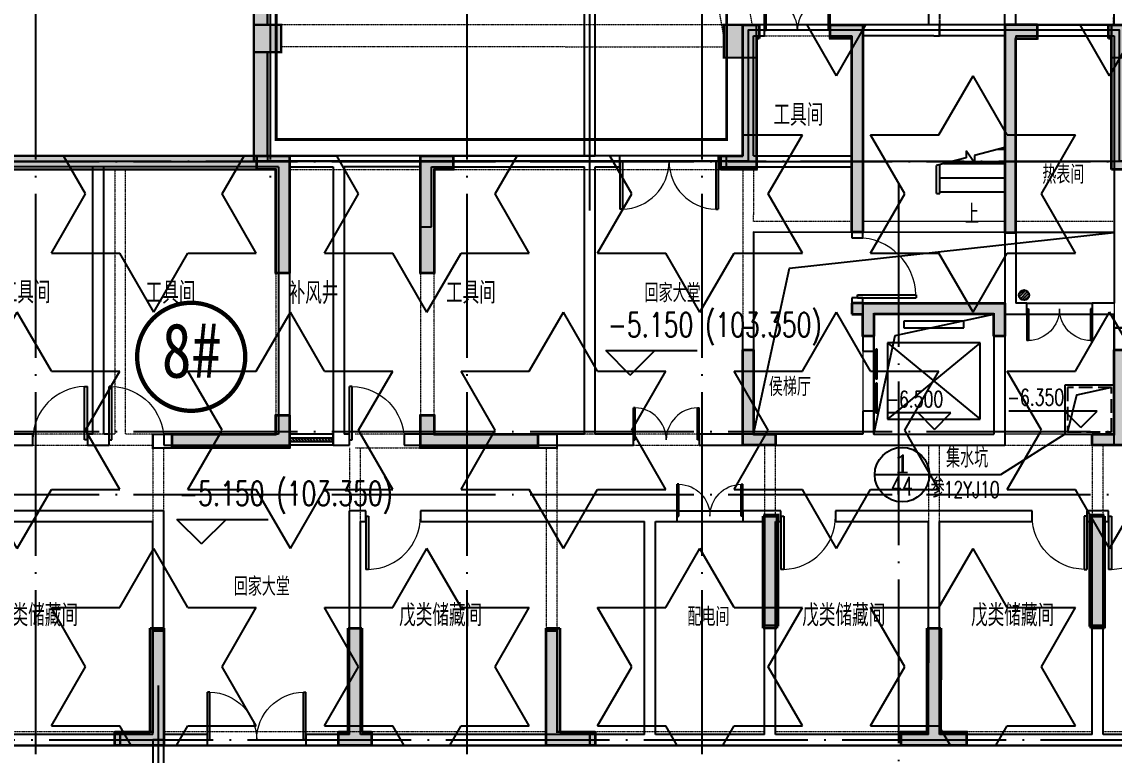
# Model space of a CAD drawing. Extents: x 290727 to 13733020, y 1731457 to 3643100.
# Drawn here: x 514962 to 534963, y 2196202 to 2209635 of the extents above; entities that cross this region are included whole.
import ezdxf
from ezdxf.enums import TextEntityAlignment as Align

# ---------------------------------------------------------------- set-up
doc = ezdxf.new("R2010")
doc.units = 0
doc.header["$LTSCALE"] = 10
for name, pattern in [('DASH', [0.35, 0.25, -0.1]), ('DASHED', [0.75, 0.5, -0.25]), ('DOTE', [2.42, 2, -0.2, 0.02, -0.2])]:
    doc.linetypes.add(name, pattern=pattern)
doc.layers.get('0').update_dxf_attribs({"linetype": 'CONTINUOUS'})
for name, color, linetype in [('BEAM_CONT', 4, 'CONTINUOUS'), ('BEAM_DASH', 144, 'DASHED'), ('COLU', 2, 'CONTINUOUS'), ('COLUMN', 9, 'CONTINUOUS'), ('DIM_ELEV', 3, 'CONTINUOUS'), ('DIM_IDEN', 3, 'CONTINUOUS'), ('DIM_SYMB', 3, 'CONTINUOUS'), ('DOTE', 8, 'DOTE'), ('EQUIP_地漏', 7, 'CONTINUOUS'), ('EVTR', 2, 'CONTINUOUS'), ('PUB_HATCH', 8, 'CONTINUOUS'), ('PUB_TEXT', 7, 'CONTINUOUS'), ('STAIR', 2, 'CONTINUOUS'), ('WALL', 255, 'CONTINUOUS'), ('WINDOW', 4, 'CONTINUOUS'), ('主楼楼号', 6, 'CONTINUOUS'), ('作业图', 4, 'CONTINUOUS'), ('回家路线', 4, 'CONTINUOUS'), ('文字', 4, 'CONTINUOUS'), ('洞口边线', 7, 'CONTINUOUS'), ('防火分区示意线', 4, 'CONTINUOUS'), ('防火分区线', 7, 'CONTINUOUS')]:
    doc.layers.add(name, color=color, linetype=linetype)
doc.layers.add('DIM_MODI', color=6, linetype='CONTINUOUS', plot=False)
doc.layers.add('S_ConcWall', color=8, linetype='CONTINUOUS', lineweight=35)
doc.layers.get('0').off()
doc.styles.add('_TCH_DIM', font='SIMPLEX', dxfattribs={"bigfont": 'GBCBIG'})
doc.styles.add('_TCH_LABEL', font='COMPLEX', dxfattribs={"bigfont": 'GBCBIG'})
doc.styles.add('HNSJY', font='HNSJY-07', dxfattribs={"width": 0.8, "bigfont": 'HNSJY-HZ'})
doc.styles.add('黑体', font='simhei.ttf', dxfattribs={"width": 0.7})

# ---------------------------------------------------------------- blocks, each defined once
blk = doc.blocks.new('A$C55C93FC2')
at = {"layer": 'DOTE', "linetype": 'DOTE', "ltscale": 150}
for p, q in [((30284.1, 127235.5), (30284.1, 12200)), ((34584.1, 127235.5), (34584.1, 80242.4)), ((38184.1, 127235.5), (38184.1, 12200)), ((42484.1, 127235.5), (42484.1, 12200)), ((10299.5, 80642.4), (107484.1, 80642.4)), ((46084.1, 80242.4), (46084.1, 12200)), ((10299.5, 75692.4), (170248.6, 75692.4)), ((10299.5, 74542.4), (107484.1, 74542.4))]:
    blk.add_line(p, q, dxfattribs=at)
blk = doc.blocks.new('A$C682E2834')
h = blk.add_hatch(color=0)
h.dxf.hatch_style = 1
h.paths.add_polyline_path([(30400, 7900), (30600, 7900), (30600, 7500), (30800, 7500), (30800, 7900), (33000, 7899), (33000, 7500), (33200, 7500), (33200, 7900), (33200, 7900), (33200, 8099), (30600, 8100), (30400, 8100)])
edge = h.paths.add_edge_path(flags=16)
edge.add_line((11800, 7900), (11800, 7500))
h.paths.add_polyline_path([(9600, 7900), (11800, 7900)], flags=17)
h.paths.add_polyline_path([(21425, 250), (21600, 250), (21600, 0), (21175, 0), (21000, 0), (21000, 250), (21175, 250), (21175, 2150), (21425, 2150)])
h.paths.add_polyline_path([(42350, 2149), (42600, 2149), (42600, 0), (42200, 0), (42200, 250), (42350, 250)])
h.paths.add_polyline_path([(42600, 3549), (42350, 3549), (42350, 5450), (42200, 5450), (42200, 5700), (42600, 5700)])
h.paths.add_polyline_path([(40700, 10549), (40700, 10799), (41300, 10799), (41300, 8649), (41050, 8649), (41050, 10549)])
h.paths.add_polyline_path([(39150, 5450), (39150, 5700), (41050, 5700), (41050, 6099), (41300, 6099), (41300, 5450)])
h.paths.add_polyline_path([(35100, 12949), (35100, 13199), (35400, 13199), (35400, 10799), (35800, 10799), (35800, 10549), (35150, 10549), (35150, 12949)])
h.paths.add_polyline_path([(28700, 13200), (28700, 12950), (28650, 12950), (28650, 10550), (28000, 10550), (28000, 10800), (28400, 10800), (28400, 13200)])
h.paths.add_polyline_path([(22750, 8650), (22500, 8650), (22500, 10800), (23100, 10800), (23100, 10550), (22750, 10550)])
h.paths.add_polyline_path([(24650, 5700), (24650, 5450), (22500, 5450), (22500, 6050), (22750, 6050), (22750, 5700)])
h.paths.add_polyline_path([(25700, 250), (25700, 0), (24800, 0), (24800, 2150), (25050, 2150), (25050, 250)])
h.paths.add_polyline_path([(32024, 0), (31300, 0), (31300, 250), (31774, 250), (31775, 2150), (32025, 2150), (32024, 250), (32500, 250), (32500, 0)])
h.paths.add_polyline_path([(29000, 5700), (29000, 5500), (28400, 5500), (28400, 7250), (28600, 7250), (28600, 5700)])
h.paths.add_polyline_path([(34800, 5500), (34800, 5700), (35200, 5700), (35200, 7249), (35400, 7249), (35400, 5500)])
h.paths.add_polyline_path([(30000, 12950), (30000, 13200), (30600, 13200), (30600, 9400), (30400, 9400), (30400, 12950)])
h.paths.add_polyline_path([(33200, 9399), (33400, 9399), (33400, 12949), (33800, 12949), (33800, 13199), (33200, 13199)])
h.paths.add_polyline_path([(38100, 0), (38100, 250), (38750, 250), (38750, 2149), (39000, 2149), (39000, 0)])
h.paths.add_polyline_path([(35025, 2149), (34775, 2149), (34775, 4199), (35025, 4199)])
h.paths.add_polyline_path([(29025, 2150), (28775, 2150), (28775, 4200), (29025, 4200)])
h.paths.add_polyline_path([(1900, 10800), (1900, 10550), (1550, 10550), (1550, 8650), (1300, 8650), (1300, 10800)])
h.paths.add_polyline_path([(3450, 5700), (3450, 5450), (1300, 5450), (1300, 6100), (1550, 6100), (1550, 5700)])
h.paths.add_polyline_path([(20100, 8650), (19850, 8650), (19850, 10550), (19500, 10550), (19500, 10800), (20100, 10800)])
h.paths.add_polyline_path([(13900, 12950), (13900, 13200), (14200, 13200), (14200, 10800), (14600, 10800), (14600, 10550), (13950, 10550), (13950, 12950)])
h.paths.add_polyline_path([(7500, 13200), (7500, 12950), (7450, 12950), (7450, 10550), (6800, 10550), (6800, 10800), (7200, 10800), (7200, 13200)])
h.paths.add_polyline_path([(17950, 5450), (17950, 5700), (19850, 5700), (19850, 6050), (20100, 6050), (20100, 5450)])
h.paths.add_polyline_path([(16900, 0), (16900, 250), (17550, 250), (17550, 2150), (17800, 2150), (17800, 0)])
h.paths.add_polyline_path([(10575, 0), (10100, 0), (10100, 250), (10575, 250), (10575, 2150), (10825, 2150), (10825, 250), (11300, 250), (11300, 0)])
h.paths.add_polyline_path([(400, 5700), (400, 5450), (250, 5450), (250, 3550), (0, 3550), (0, 5700)])
h.paths.add_polyline_path([(400, 250), (400, 0), (0, 0), (0, 2150), (250, 2150), (250, 250)])
h.paths.add_polyline_path([(13600, 5500), (13600, 5700), (14000, 5700), (14000, 7250), (14200, 7250), (14200, 5500)])
h.paths.add_polyline_path([(7800, 5700), (7800, 5500), (7200, 5500), (7200, 7250), (7400, 7250), (7400, 5700)])
h.paths.add_polyline_path([(12600, 13200), (12600, 12950), (12200, 12950), (12200, 9400), (12000, 9400), (12000, 13200)])
h.paths.add_polyline_path([(9200, 9400), (9200, 12950), (8800, 12950), (8800, 13200), (9400, 13200), (9400, 9400)])
h.paths.add_polyline_path([(4500, 250), (4500, 0), (3600, 0), (3600, 2150), (3850, 2150), (3850, 250)])
h.paths.add_polyline_path([(7825, 2150), (7575, 2150), (7575, 4200), (7825, 4200)])
h.paths.add_polyline_path([(13825, 2150), (13575, 2150), (13575, 4200), (13825, 4200)])
edge = h.paths.add_edge_path()
edge.add_line((12000, 8100), (12200, 8100))
edge.add_line((12200, 8100), (12200, 7900))
edge.add_line((12200, 7900), (12000, 7900))
edge.add_line((9400, 8100), (9200, 8100))
edge.add_line((9200, 8100), (9200, 7900))
edge.add_line((9200, 7900), (9400, 7900))
edge.add_line((9400, 7900), (9400, 7500))
edge.add_line((9400, 7500), (9600, 7500))
edge.add_line((9600, 7500), (9600, 7900))
edge.add_line((12000, 8100), (9400, 8100))
edge.add_line((11800, 7500), (12000, 7500))
edge.add_line((12000, 7500), (12000, 7900))
at = {"layer": 'S_ConcWall', "color": 0, "lineweight": 35, "ltscale": 1}
for p, q in [((28400, 10800), (28400, 13200)), ((28400, 13200), (28700, 13200)), ((28700, 13200), (28700, 12950)), ((30000, 13200), (30600, 13200)), ((30000, 12950), (30000, 13200)), ((30600, 13200), (30600, 9400)), ((33800, 13199), (33200, 13199)), ((33200, 13199), (33200, 9399)), ((33800, 12949), (33800, 13199)), ((35100, 13199), (35400, 13199)), ((35100, 12949), (35100, 13199)), ((28700, 12950), (28650, 12950)), ((28650, 12950), (28650, 10550)), ((30400, 12950), (30000, 12950)), ((30400, 9400), (30400, 12950)), ((33400, 9399), (33400, 12949)), ((33400, 12949), (33800, 12949)), ((35150, 12949), (35100, 12949)), ((35150, 10549), (35150, 12949)), ((19500, 10550), (19500, 10800)), ((19500, 10800), (20100, 10800)), ((20100, 10800), (20100, 8650)), ((22500, 8650), (22500, 10800)), ((22500, 10800), (23100, 10800)), ((23100, 10800), (23100, 10550)), ((28000, 10550), (28000, 10800)), ((28000, 10800), (28400, 10800)), ((19850, 10550), (19500, 10550)), ((19850, 8650), (19850, 10550)), ((23100, 10550), (22750, 10550)), ((22750, 10550), (22750, 8650)), ((28650, 10550), (28000, 10550)), ((35800, 10549), (35150, 10549)), ((30600, 9400), (30400, 9400)), ((33200, 9399), (33400, 9399)), ((20100, 8650), (19850, 8650)), ((22750, 8650), (22500, 8650)), ((30600, 8100), (33200, 8099)), ((33200, 8099), (33200, 7900)), ((30600, 7500), (30600, 7900)), ((33000, 7899), (30800, 7900)), ((30800, 7900), (30800, 7500)), ((33000, 7500), (33000, 7899)), ((33200, 7900), (33200, 7500)), ((30800, 7500), (30600, 7500)), ((33200, 7500), (33000, 7500)), ((28400, 5500), (28400, 7250)), ((28400, 7250), (28600, 7250)), ((28600, 7250), (28600, 5700)), ((35200, 5700), (35200, 7249)), ((35200, 7249), (35400, 7249)), ((19850, 5700), (19850, 6050)), ((19850, 6050), (20100, 6050)), ((20100, 6050), (20100, 5450)), ((22500, 5450), (22500, 6050)), ((22500, 6050), (22750, 6050)), ((22750, 6050), (22750, 5700)), ((17950, 5700), (19850, 5700)), ((17950, 5450), (17950, 5700)), ((22750, 5700), (24650, 5700)), ((24650, 5700), (24650, 5450)), ((28600, 5700), (29000, 5700)), ((29000, 5700), (29000, 5500)), ((34800, 5700), (35200, 5700)), ((34800, 5500), (34800, 5700)), ((20100, 5450), (17950, 5450)), ((24650, 5450), (22500, 5450)), ((29000, 5500), (28400, 5500)), ((35400, 5500), (34800, 5500)), ((28775, 2150), (28775, 4200)), ((28775, 4200), (29025, 4200)), ((29025, 4200), (29025, 2150)), ((34775, 2149), (34775, 4199)), ((34775, 4199), (35025, 4199)), ((35025, 4199), (35025, 2149)), ((17550, 250), (17550, 2150)), ((17550, 2150), (17800, 2150)), ((17800, 2150), (17800, 0)), ((21175, 250), (21175, 2150)), ((21175, 2150), (21425, 2150)), ((21425, 2150), (21425, 250)), ((24800, 0), (24800, 2150)), ((24800, 2150), (25050, 2150)), ((25050, 2150), (25050, 250)), ((29025, 2150), (28775, 2150)), ((31774, 250), (31775, 2150)), ((31775, 2150), (32025, 2150)), ((32025, 2150), (32024, 250)), ((35025, 2149), (34775, 2149)), ((16900, 250), (17550, 250)), ((16900, 0), (16900, 250)), ((21000, 0), (21000, 250)), ((21000, 250), (21175, 250)), ((21425, 250), (21600, 250)), ((21600, 250), (21600, 0)), ((25050, 250), (25700, 250)), ((25700, 250), (25700, 0)), ((31300, 0), (31300, 250)), ((31300, 250), (31774, 250)), ((32024, 250), (32500, 250)), ((32500, 250), (32500, 0)), ((17800, 0), (16900, 0)), ((21175, 0), (21000, 0)), ((21600, 0), (21175, 0)), ((25700, 0), (24800, 0)), ((32024, 0), (31300, 0)), ((32500, 0), (32024, 0))]:
    blk.add_line(p, q, dxfattribs=at)
at = {"layer": 'S_ConcWall', "color": 0}
for p, q in [((30600, 8100), (30400, 8100)), ((30400, 8100), (30400, 7900)), ((30400, 7900), (30600, 7900))]:
    blk.add_line(p, q, dxfattribs=at)
blk = doc.blocks.new('A$C71BC4E5A')
at = {"layer": 'DIM_SYMB'}
blk.add_lwpolyline([(-525, 2010, 0, 0, 0), (-525, 2360, 80, 0, 0), (-525, 2660, 0, 0, 0)], format="xyseb", dxfattribs=at)
at = {"layer": 'STAIR'}
for p, q in [((-611, 2894), (-612, 2767)), ((-458, 2673), (-611, 2894)), ((-457, 2808), (-458, 2673)), ((100, 2955), (-457, 2808)), ((-33, 2920), (100, 2920)), ((100, 2140), (100, 2955)), ((-612, 2767), (-1150, 2625)), ((-1150, 2140), (-1150, 2625)), ((-1150, 2110), (-1150, 2625)), ((-1090, 2110), (-1090, 2641)), ((-1017, 2660), (100, 2660)), ((-1090, 2400), (100, 2400)), ((-1150, 2110), (-1090, 2110)), ((-1090, 2140), (100, 2140))]:
    blk.add_line(p, q, dxfattribs=at)
at = {"layer": 'PUB_TEXT', "style": '_TCH_DIM'}
blk.add_text('上', height=357, dxfattribs=at).set_placement((-629, 1555))
blk = doc.blocks.new('$TwtSys$00000141')
for p, q in [((-94, 8), (-10, 92)), ((-94, 8), (-10, 92)), ((-87, -35), (35, 87)), ((-87, -35), (35, 87)), ((-66, -66), (66, 66)), ((-66, -66), (66, 66)), ((-32, -87), (88, 33)), ((-32, -87), (88, 33)), ((11, -92), (92, -11)), ((11, -92), (92, -11))]:
    blk.add_line(p, q)
blk.add_circle((0, 0), 94)
blk.add_circle((0, 0), 94)
blk = doc.blocks.new('$DorLib2D$00000127')
at = {"color": 0, "linetype": 'Continuous'}
for p, q in [((-0.033, 0.795, -93.75), (-0.533, 0.795, -93.75)), ((-0.533, 0.795, -93.75), (-0.533, 0.69, -93.75)), ((-0.033, 0.795, -93.75), (-0.033, 0.69, -93.75)), ((0.033, 0.795, -93.75), (0.033, 0.69, -93.75)), ((0.533, 0.795, -93.75), (0.033, 0.795, -93.75)), ((0.533, 0.795, -93.75), (0.533, 0.69, -93.75)), ((-0.033, 0.69, -93.75), (-0.533, 0.69, -93.75)), ((0.533, 0.69, -93.75), (0.033, 0.69, -93.75)), ((0.5, 0.5, -93.75), (-0.5, 0.5, -93.75))]:
    blk.add_line(p, q, dxfattribs=at)
blk = doc.blocks.new('$DorLib2D$00000002')
for p, q in [((-0.5, 0), (-0.5, 0.4875)), ((-0.475, 0.4875), (-0.5, 0.4875)), ((-0.475, 0), (-0.475, 0.4875)), ((0.475, 0), (0.475, 0.4875)), ((0.475, 0.4875), (0.5, 0.4875)), ((0.5, 0), (0.5, 0.4875)), ((-0.5, 0), (-0.475, 0)), ((0.5, 0), (0.475, 0))]:
    blk.add_line(p, q)
at = {"lineweight": 13}
for centre, start, end in [((-0.4875, 0), 0, 88.53072), ((0.4875, 0), 91.46928, 180)]:
    blk.add_arc(centre, 0.4875, start, end, dxfattribs=at)
blk = doc.blocks.new('$DorLib2D$00000001')
for p, q in [((0.45, 0.975), (0.5, 0.975)), ((0.45, 0), (0.45, 0.975)), ((0.5, 0), (0.5, 0.975)), ((0.5, 0), (0.45, 0))]:
    blk.add_line(p, q)
at = {"lineweight": 13}
blk.add_arc((0.475, 0), 0.975, 91.4693, 180, dxfattribs=at)
blk = doc.blocks.new('$WINLIB2D$00000039')
at = {"color": 0}
for points in [[(-0.5, 0.5), (-0.5, -0.5)], [(0.5, 0.5), (-0.5, 0.5)], [(0.5, -0.5), (0.5, 0.5)], [(-0.5, 0.167), (0.5, 0.167)], [(-0.452, -0.167), (-0.5, 0.084)], [(-0.384, -0.167), (-0.448, 0.167)], [(-0.316, -0.167), (-0.38, 0.167)], [(-0.248, -0.167), (-0.312, 0.167)], [(-0.18, -0.167), (-0.244, 0.167)], [(-0.112, -0.167), (-0.176, 0.167)], [(-0.044, -0.167), (-0.108, 0.167)], [(0.024, -0.167), (-0.04, 0.167)], [(0.092, -0.167), (0.028, 0.167)], [(0.16, -0.167), (0.096, 0.167)], [(0.228, -0.167), (0.164, 0.167)], [(0.296, -0.167), (0.232, 0.167)], [(0.364, -0.167), (0.3, 0.167)], [(0.432, -0.167), (0.368, 0.167)], [(0.5, -0.167), (0.436, 0.167)], [(-0.5, -0.167), (0.5, -0.167)], [(0.5, -0.5), (-0.5, -0.5)]]:
    blk.add_lwpolyline(points, dxfattribs=at)
blk = doc.blocks.new('_FZH')
blk.add_lwpolyline([(-0.5, -0.5), (0.5, -0.5), (0.5, 0.5), (-0.5, 0.5)], close=True)
at = {"layer": 'PUB_HATCH'}
blk.add_solid([(-0.5, -0.5), (0.5, -0.5), (-0.5, 0.5), (0.5, 0.5)], dxfattribs=at)
blk = doc.blocks.new('车库建筑作业图')
h = blk.add_hatch(color=256)
h.dxf.hatch_style = 1
h.paths.add_polyline_path([(514362, 2207180), (519262, 2207180), (519262, 2206980), (514362, 2206980)])
h.paths.add_polyline_path([(512362, 2209580), (513662, 2209580), (513662, 2209380), (512362, 2209380)])
h.paths.add_polyline_path([(511762, 2210430), (506962, 2210430), (506962, 2210630), (511762, 2210630)])
h.paths.add_polyline_path([(511962, 2210630), (511762, 2210630), (511762, 2209580), (511962, 2209580)])
h.paths.add_polyline_path([(507162, 2210430), (506962, 2210430), (506962, 2209580), (507162, 2209580)])
h.paths.add_polyline_path([(501662, 2207180), (506562, 2207180), (506562, 2206980), (501662, 2206980)])
h.paths.add_polyline_path([(501062, 2205030), (501262, 2205030), (501262, 2202480), (501062, 2202480)])
at = {"layer": 'PUB_HATCH', "linetype": 'Continuous'}
for points in [[(519212, 2209330), (519212, 2209580), (519462, 2209580), (519462, 2212930), (519212, 2212930), (519212, 2213230), (519212, 2213230), (519212, 2209330)], [(519462, 2209080), (519212, 2209080), (519212, 2209330), (519212, 2209330), (519212, 2207080), (519462, 2207080)]]:
    blk.add_hatch(color=256, dxfattribs=at).paths.add_polyline_path(points)
for points in [[(514362, 2207180), (519262, 2207180), (519262, 2206980), (514362, 2206980)], [(534062, 2202980), (534062, 2202080), (534962, 2202080), (534962, 2202980)]]:
    blk.add_lwpolyline(points, close=True)
blk.add_lwpolyline([(534917, 2202935), (534274, 2202796), (534107, 2202125)])
at = {"layer": 'DIM_ELEV'}
for p, q in [((526103, 2203162), (525653, 2203612)), ((525653, 2203612), (527325, 2203612)), ((526103, 2203162), (526553, 2203612)), ((531975, 2202470), (530820, 2202470)), ((531675, 2202170), (531375, 2202470)), ((531675, 2202170), (531975, 2202470)), ((534652, 2202504), (533034, 2202504)), ((534352, 2202204), (534052, 2202504)), ((534352, 2202204), (534652, 2202504)), ((518252, 2200071), (517802, 2200521)), ((517802, 2200521), (519474, 2200521)), ((518252, 2200071), (518702, 2200521))]:
    blk.add_line(p, q, dxfattribs=at)
at = {"layer": 'DIM_IDEN'}
for p, q in [((534062, 2202080), (532883, 2201340)), ((531579, 2201340), (530579, 2201340)), ((532883, 2201340), (531579, 2201340))]:
    blk.add_line(p, q, dxfattribs=at)
for centre, radius in [((534062, 2202080), 0), ((531079, 2201340), 500)]:
    blk.add_circle(centre, radius, dxfattribs=at)
at = {"layer": 'DIM_MODI', "linetype": 'Continuous'}
for p, q in [((519212, 2207180), (519212, 2227880)), ((513962, 2207180), (519212, 2207180))]:
    blk.add_line(p, q, dxfattribs=at)
at = {"layer": 'DOTE', "linetype": 'Continuous', "ltscale": 150}
for p, q in [((525361, 2206180), (525361, 2212680)), ((517462, 2190980), (517462, 2197480))]:
    blk.add_line(p, q, dxfattribs=at)
at = {"layer": 'DOTE', "ltscale": 150}
for p, q in [((500179, 2207080), (545394, 2207080)), ((497313, 2196480), (548818, 2196480))]:
    blk.add_line(p, q, dxfattribs=at)
at = {"layer": 'EVTR'}
for p, q in [((531112, 2204155), (531112, 2204030)), ((532212, 2204155), (531112, 2204155)), ((532212, 2204030), (532212, 2204155)), ((531112, 2204030), (532212, 2204030)), ((532512, 2203755), (530812, 2203755)), ((530812, 2203755), (530812, 2202355)), ((532512, 2203755), (530812, 2202355)), ((530812, 2203755), (532512, 2202355)), ((532512, 2202355), (532512, 2203755)), ((530812, 2202355), (532512, 2202355))]:
    blk.add_line(p, q, dxfattribs=at)
at = {"layer": 'WALL', "linetype": 'Continuous'}
for p, q in [((519212, 2213230), (519212, 2209330)), ((519462, 2212930), (519462, 2209580)), ((525261, 2209880), (525261, 2207180)), ((525461, 2207180), (525461, 2209880)), ((519212, 2209330), (519212, 2207080)), ((519462, 2209080), (519462, 2207080)), ((519462, 2207080), (519212, 2207080)), ((525261, 2207180), (525461, 2207180)), ((517362, 2196480), (517362, 2194480)), ((517562, 2196480), (517362, 2196480)), ((517562, 2194480), (517562, 2196480))]:
    blk.add_line(p, q, dxfattribs=at)
at = {"layer": 'WALL', "linetype": 'DASH'}
for p, q in [((531562, 2210630), (531562, 2209580)), ((531762, 2210430), (531762, 2209580)), ((534962, 2209580), (534962, 2210430))]:
    blk.add_line(p, q, dxfattribs=at)
at = {"layer": 'WALL'}
for p, q in [((528162, 2207180), (528162, 2209580)), ((528563, 2209580), (528162, 2209580)), ((528563, 2209380), (528563, 2209580)), ((530262, 2209580), (529763, 2209580)), ((529763, 2209580), (529763, 2209380)), ((531562, 2209580), (530262, 2209580)), ((531762, 2209380), (531762, 2209580)), ((533062, 2209580), (532962, 2209580)), ((532962, 2209580), (532962, 2209380)), ((533062, 2209580), (534962, 2209580)), ((528362, 2207180), (528362, 2209380)), ((528362, 2209380), (528563, 2209380)), ((529763, 2209380), (530162, 2209380)), ((530162, 2209380), (530162, 2207180)), ((530362, 2209380), (530362, 2207080)), ((531662, 2209380), (530362, 2209380)), ((531662, 2209380), (531762, 2209380)), ((532962, 2209380), (532962, 2204480)), ((533162, 2209380), (533162, 2204480)), ((533162, 2209380), (534962, 2209380)), ((534962, 2209380), (534962, 2207080)), ((516362, 2207180), (513962, 2207180)), ((519762, 2207180), (516362, 2207180)), ((519762, 2207180), (520762, 2207180)), ((522362, 2207180), (520762, 2207180)), ((522362, 2207180), (525362, 2207180)), ((525913, 2207180), (525362, 2207180)), ((525913, 2206980), (525913, 2207180)), ((528162, 2207180), (527713, 2207180)), ((527713, 2207180), (527713, 2206980)), ((528362, 2207180), (530162, 2207180)), ((530362, 2205680), (530362, 2207080)), ((534962, 2207080), (534962, 2204480)), ((516262, 2206980), (513762, 2206980)), ((516262, 2202080), (516262, 2206980)), ((519662, 2206980), (516462, 2206980)), ((516462, 2202080), (516462, 2206980)), ((519662, 2206980), (519662, 2202080)), ((519862, 2206980), (519862, 2202080)), ((519862, 2206980), (520662, 2206980)), ((520662, 2206980), (520662, 2202080)), ((520862, 2206980), (520862, 2202080)), ((522262, 2206980), (520862, 2206980)), ((522262, 2205880), (522262, 2206980)), ((522462, 2205880), (522462, 2206980)), ((522462, 2206980), (525262, 2206980)), ((525262, 2202080), (525262, 2206980)), ((525462, 2206980), (525913, 2206980)), ((525462, 2202080), (525462, 2206980)), ((527713, 2206980), (528262, 2206980)), ((528262, 2206980), (530162, 2206980)), ((530162, 2206980), (530162, 2205680)), ((522262, 2205880), (522462, 2205880)), ((530162, 2205680), (530362, 2205680)), ((530362, 2204580), (530162, 2204580)), ((530162, 2204580), (530162, 2204280)), ((530362, 2204480), (530362, 2204580)), ((530362, 2204480), (530462, 2204480)), ((530462, 2204480), (532862, 2204480)), ((532862, 2204480), (532962, 2204480)), ((533362, 2204480), (533162, 2204480)), ((533362, 2204280), (533362, 2204480)), ((534962, 2204480), (534562, 2204480)), ((534562, 2204480), (534562, 2204280)), ((530162, 2204280), (530362, 2204280)), ((530362, 2204280), (530362, 2203605)), ((530562, 2203605), (530562, 2204280)), ((530562, 2204280), (532762, 2204280)), ((532762, 2204280), (532762, 2202080)), ((532962, 2204280), (532962, 2201880)), ((532962, 2204280), (533062, 2204280)), ((533062, 2204280), (533362, 2204280)), ((534562, 2204280), (534962, 2204280)), ((534962, 2201880), (534962, 2204280)), ((530362, 2203605), (530562, 2203605)), ((530562, 2202505), (530362, 2202505)), ((530362, 2202505), (530362, 2202080)), ((530562, 2202080), (530562, 2202505)), ((515162, 2202080), (513962, 2202080)), ((515162, 2201880), (515162, 2202080)), ((516262, 2202080), (516162, 2202080)), ((516162, 2202080), (516162, 2201880)), ((516562, 2202080), (516462, 2202080)), ((516562, 2201880), (516562, 2202080)), ((519662, 2202080), (517562, 2202080)), ((517562, 2202080), (517562, 2201880)), ((519862, 2201880), (519862, 2202080)), ((520662, 2202080), (520662, 2201880)), ((520963, 2202080), (520862, 2202080)), ((520963, 2201880), (520963, 2202080)), ((525262, 2202080), (521963, 2202080)), ((521963, 2202080), (521963, 2201880)), ((526162, 2202080), (525462, 2202080)), ((526162, 2201880), (526162, 2202080)), ((530362, 2202080), (527362, 2202080)), ((527362, 2202080), (527362, 2201880)), ((530562, 2202080), (532762, 2202080)), ((513862, 2201880), (515162, 2201880)), ((516162, 2201880), (516362, 2201880)), ((516362, 2201880), (516562, 2201880)), ((517562, 2201880), (519762, 2201880)), ((519762, 2201880), (519862, 2201880)), ((520662, 2201880), (520762, 2201880)), ((520762, 2201880), (520963, 2201880)), ((521963, 2201880), (525362, 2201880)), ((525362, 2201880), (526162, 2201880)), ((527362, 2201880), (530462, 2201880)), ((530462, 2201880), (532962, 2201880)), ((534962, 2201880), (535262, 2201880)), ((517562, 2200680), (514662, 2200680)), ((517562, 2196580), (517562, 2200680)), ((520962, 2196580), (520962, 2200680)), ((521262, 2200680), (520962, 2200680)), ((521262, 2200480), (521262, 2200680)), ((526462, 2200680), (522262, 2200680)), ((522262, 2200680), (522262, 2200480)), ((526962, 2200680), (526462, 2200680)), ((526962, 2200480), (526962, 2200680)), ((528662, 2200680), (528162, 2200680)), ((528162, 2200680), (528162, 2200480)), ((528862, 2200680), (528662, 2200680)), ((528862, 2200480), (528862, 2200680)), ((531662, 2200680), (529862, 2200680)), ((529862, 2200680), (529862, 2200480)), ((533462, 2200680), (531662, 2200680)), ((533462, 2200480), (533462, 2200680)), ((534662, 2200680), (534462, 2200680)), ((534462, 2200680), (534462, 2200480)), ((534862, 2200680), (534662, 2200680)), ((534862, 2200480), (534862, 2200680)), ((514662, 2200480), (517362, 2200480)), ((517362, 2196580), (517362, 2200480)), ((521162, 2196580), (521162, 2200480)), ((521162, 2200480), (521262, 2200480)), ((522262, 2200480), (526362, 2200480)), ((526362, 2196580), (526362, 2200480)), ((526562, 2196580), (526562, 2200480)), ((526562, 2200480), (526962, 2200480)), ((528162, 2200480), (528562, 2200480)), ((528562, 2196580), (528562, 2200480)), ((528762, 2196580), (528762, 2200480)), ((528762, 2200480), (528862, 2200480)), ((529862, 2200480), (531562, 2200480)), ((531562, 2196580), (531562, 2200480)), ((531762, 2196580), (531762, 2200480)), ((531762, 2200480), (533462, 2200480)), ((534462, 2200480), (534562, 2200480)), ((534562, 2196580), (534562, 2200480)), ((534762, 2196580), (534762, 2200480)), ((534762, 2200480), (534862, 2200480)), ((517362, 2196580), (513562, 2196580)), ((518362, 2196580), (517562, 2196580)), ((518362, 2196380), (518362, 2196580)), ((520962, 2196580), (520162, 2196580)), ((520162, 2196580), (520162, 2196380)), ((526362, 2196580), (521162, 2196580)), ((528562, 2196580), (526562, 2196580)), ((531562, 2196580), (528762, 2196580)), ((534562, 2196580), (531762, 2196580)), ((537862, 2196580), (534762, 2196580)), ((517462, 2196380), (513462, 2196380)), ((517462, 2196380), (518362, 2196380)), ((520162, 2196380), (521062, 2196380)), ((526462, 2196380), (521062, 2196380)), ((528662, 2196380), (526462, 2196380)), ((531662, 2196380), (528662, 2196380)), ((534662, 2196380), (531662, 2196380)), ((537862, 2196380), (534662, 2196380))]:
    blk.add_line(p, q, dxfattribs=at)
at = {"layer": 'WINDOW', "linetype": 'DASH'}
for p, q in [((531762, 2209580), (531762, 2209380)), ((532962, 2209380), (532962, 2209580))]:
    blk.add_line(p, q, dxfattribs=at)
at = {"layer": 'WINDOW'}
for p, q in [((533362, 2204480), (534562, 2204480)), ((533362, 2204280), (534562, 2204280))]:
    blk.add_line(p, q, dxfattribs=at)
at = {"layer": 'WINDOW', "linetype": 'Continuous'}
for p, q in [((526962, 2200680), (528162, 2200680)), ((526962, 2200480), (528162, 2200480))]:
    blk.add_line(p, q, dxfattribs=at)
at = {"layer": 'WINDOW', "linetype": 'DASH', "ltscale": 100}
for points in [[(532963, 2209579), (532963, 2210430)], [(533163, 2209579), (533163, 2210430)]]:
    blk.add_lwpolyline(points, dxfattribs=at)
at = {"layer": 'WINDOW'}
blk.add_lwpolyline([(532962, 2209380), (531762, 2209380)], dxfattribs=at)
at = {"layer": 'WINDOW', "linetype": 'DASH', "ltscale": 100}
blk.add_lwpolyline([(534107, 2202935), (534107, 2202125), (534917, 2202125), (534917, 2202935)], close=True, dxfattribs=at)
at = {"layer": '主楼楼号', "const_width": 79.2, "elevation": -1}
blk.add_lwpolyline([(517073, 2203499, 1), (519053, 2203499, 1)], format="xyb", close=True, dxfattribs=at)
at = {"layer": '回家路线', "linetype": 'DASH', "ltscale": 200}
blk.add_lwpolyline([(528411, 2219225, 0, 0, 0), (528411, 2210270, 0, 0, 0), (526681, 2210270, 0, 0, 0), (526681, 2205120, 0, 0, 0), (528042, 2205120, 120, 0, 0), (528492, 2205120, 0, 0, 0)], format="xyseb", dxfattribs=at)
at = {"layer": '防火分区示意线', "color": 5, "linetype": 'DASH', "ltscale": 300, "const_width": 50}
blk.add_lwpolyline([(583119, 2196280), (547869, 2196280), (547869, 2196880), (543669, 2196880), (543669, 2203380), (541369, 2203380), (541369, 2207480), (535469, 2207480), (535469, 2209880), (527869, 2209880), (527869, 2207480), (519619, 2207480), (519619, 2227480)], dxfattribs=at)
at = {"layer": '防火分区线', "linetype": 'Continuous', "flags": 128}
for points in [[(582712, 2195880), (547462, 2195880), (547462, 2196480), (543262, 2196480), (543262, 2202980), (540963, 2202980), (540963, 2207080), (535062, 2207080), (535062, 2209480), (528262, 2209480), (528262, 2207080), (519212, 2207080), (519212, 2227880)], [(582712, 2195880), (547462, 2195880), (547462, 2196480), (543262, 2196480), (543262, 2202980), (540963, 2202980), (540963, 2201980), (538662, 2201980), (538662, 2196380), (507512, 2196380)]]:
    blk.add_lwpolyline(points, dxfattribs=at)
at = {"color": 8}
blk.add_blockref('A$C682E2834', (499762, 2196380), dxfattribs=at)
blk.add_blockref('A$C71BC4E5A', (532862, 2204380))
at = {"layer": 'COLUMN', "linetype": 'Continuous', "rotation": 270}
for p, xscale, yscale, zscale in [((519462, 2209330), 500, 500, 500), ((528113, 2209279), 600.0544201955199, 599.972066358896, 599.972066358896), ((535212, 2209279), 600.0544201955199, 600.027933641104, 600.027933641104)]:
    blk.add_blockref('_FZH', p, dxfattribs=dict(at, xscale=xscale, yscale=yscale, zscale=zscale))
at = {"layer": 'EQUIP_地漏'}
blk.add_blockref('$TwtSys$00000141', (533312, 2204630), dxfattribs=at)
at = {"layer": 'WINDOW'}
for name, p, xscale, yscale, zscale in [('$DorLib2D$00000002', (529163, 2209480), 1200, 1200, 1200), ('$DorLib2D$00000001', (515662, 2201980), 1000, 1000, 1000), ('$DorLib2D$00000001', (517062, 2201980), -1000, 1000, -1000), ('$DorLib2D$00000001', (521463, 2201980), -1000, 1000, -1000), ('$DorLib2D$00000002', (526762, 2201980), 1200, 1200, -1200), ('$WINLIB2D$00000039', (520262, 2201980), 800, 200, 800), ('$DorLib2D$00000002', (519262, 2196480), -1800, 1800, 1800)]:
    blk.add_blockref(name, p, dxfattribs=dict(at, xscale=xscale, yscale=yscale, zscale=zscale))
for name, p, xscale, yscale, zscale, rotation in [('$DorLib2D$00000002', (526813, 2207080), 1800, 1800, -1800, 179.9999999999631), ('$DorLib2D$00000001', (530262, 2205130), 1100, 1100, 1100, 270), ('$DorLib2D$00000002', (533962, 2204380), -1200, 1200, 1200, 180), ('$DorLib2D$00000127', (530462, 2203055), 1100, 200, 1100, 270), ('$DorLib2D$00000001', (521762, 2200580), 1000, 1000, -1000, 180), ('$DorLib2D$00000001', (529362, 2200580), 1000, 1000, -1000, 180), ('$DorLib2D$00000001', (533962, 2200580), -1000, 1000, 1000, 180), ('$DorLib2D$00000001', (535362, 2200580), 1000, 1000, -1000, 180)]:
    blk.add_blockref(name, p, dxfattribs=dict(at, xscale=xscale, yscale=yscale, zscale=zscale, rotation=rotation))
at = {"layer": 'WINDOW', "linetype": 'Continuous', "xscale": -1200, "yscale": 1200, "zscale": -1200}
blk.add_blockref('$DorLib2D$00000002', (527562, 2200580), dxfattribs=at)
at = {"layer": '文字', "linetype": 'Continuous'}
blk.add_blockref('A$C55C93FC2', (484928, 2126437), dxfattribs=at)
at = {"layer": 'PUB_TEXT'}
for s, height, style, width, p in [('工具间', 400, 'HNSJY', 0.8, (528725, 2207730)), ('热表间', 337.6, 'HNSJY', 0.8, (533647, 2206669)), ('工具间', 400, 'HNSJY', 0.8, (514576, 2204479)), ('工具间', 400, 'HNSJY', 0.8, (517231, 2204473)), ('补风井', 400, 'HNSJY', 0.8, (519847, 2204466)), ('工具间', 400, 'HNSJY', 0.8, (522729, 2204473)), ('回家大堂', 337.6, 'HNSJY', 0.8, (526365, 2204499)), ('-5.150', 446.2, '_TCH_DIM', 0.705882, (525690, 2203863)), ('(103.350)', 446.2, '_TCH_DIM', 0.705882, (527475, 2203863)), ('侯梯厅', 337.6, 'HNSJY', 0.8, (528641, 2202782)), ('-6.500', 297.5, '_TCH_DIM', 0.705882, (530790, 2202575)), ('-6.350', 297.5, '_TCH_DIM', 0.705882, (533004, 2202609)), ('(103.350)', 446.2, '_TCH_DIM', 0.705882, (519624, 2200773)), ('-5.150', 446.2, '_TCH_DIM', 0.705882, (517839, 2200773)), ('12YJ10', 297.5, '_TCH_DIM', 0.705882, (531840, 2200919)), ('回家大堂', 337.6, 'HNSJY', 0.8, (518844, 2199122)), ('戊类储藏间', 400, 'HNSJY', 0.8, (514471, 2198564)), ('戊类储藏间', 400, 'HNSJY', 0.8, (521871, 2198564)), ('配电间', 337.6, 'HNSJY', 0.8, (527150, 2198569)), ('戊类储藏间', 400, 'HNSJY', 0.8, (529252, 2198564)), ('戊类储藏间', 400, 'HNSJY', 0.8, (532343, 2198564))]:
    blk.add_text(s, height=height, dxfattribs=dict(at, style=style, width=width)).set_placement(p)
at = {"layer": 'PUB_TEXT', "style": '_TCH_DIM'}
for s, height, p in [('集水坑', 357.4, (531885, 2201471)), ('参', 357, (531602, 2200919))]:
    blk.add_text(s, height=height, dxfattribs=at).set_placement(p)
at = {"layer": 'PUB_TEXT', "style": '_TCH_LABEL'}
for s, width, p, p2 in [('1', 2.916667, (530877, 2201380), (531280, 2201380)), ('44', 0.709459, (530877, 2200978), (531280, 2200978))]:
    blk.add_text(s, height=322, dxfattribs=dict(at, width=width)).set_placement(p, p2, align=Align.FIT)
at = {"layer": '主楼楼号', "style": '黑体', "width": 0.8}
blk.add_text('8#', height=1000, dxfattribs=at).set_placement((517525, 2202817, -1), align=Align.BOTTOM_LEFT)
blk = doc.blocks.new('梁图-10.22')
h = blk.add_hatch()
h.set_pattern_fill('STARS', color=0, scale=10000, style=0)
h.set_pattern_definition([(360, (-13031997, -1453558.3), (1e-12, 2165.0635), [1250, -1250]), (60, (-13031997, -1453558.3), (-1875, 1082.53176), [1250, -1250]), (120, (-13031372, -1452475.8), (-1875, -1082.53176), [1250, -1250])])
h.paths.add_polyline_path([(-1596774, 251408), (-1596774, 253808), (-1603774, 253808), (-1603774, 251408), (-1609674, 251408), (-1609674, 246310), (-1610974, 246310), (-1610974, 240608), (-1568374, 240606), (-1568374, 246308), (-1569674, 246308), (-1569674, 251407), (-1575574, 251407), (-1575574, 253807), (-1582573, 253808), (-1582573, 251408)])
at = {"color": 0}
blk.add_lwpolyline([(-1610974, 240608), (-1568374, 240606), (-1568374, 246308), (-1569674, 246308), (-1569674, 251407), (-1575574, 251407), (-1575574, 253807), (-1582573, 253808), (-1582573, 251408), (-1596774, 251408), (-1596774, 253808), (-1603774, 253808), (-1603774, 251408), (-1609674, 251408), (-1609674, 246310), (-1610974, 246310), (-1610974, 240610)], dxfattribs=at)
at = {"layer": 'BEAM_CONT', "color": 0, "lineweight": 18}
for p, q in [((-1580373, 253608), (-1577774, 253607)), ((-1577774, 250207), (-1580374, 250208)), ((-1582374, 250008), (-1580574, 250008)), ((-1582374, 248258), (-1582374, 250008)), ((-1580374, 250008), (-1577774, 250007)), ((-1577574, 250007), (-1575774, 250007)), ((-1575774, 250007), (-1575774, 248257)), ((-1580374, 248108), (-1580373, 246308)), ((-1580173, 246308), (-1580174, 248108)), ((-1577974, 248108), (-1577973, 246308)), ((-1577773, 246308), (-1577774, 248108)), ((-1580373, 246308), (-1581974, 246308)), ((-1579074, 246308), (-1580173, 246308)), ((-1577973, 246308), (-1579074, 246308)), ((-1576174, 246308), (-1577773, 246308))]:
    blk.add_line(p, q, dxfattribs=at)
at = {"layer": 'BEAM_DASH', "color": 0, "lineweight": 18}
for p, q in [((-1582398, 253807), (-1583024, 257293)), ((-1582924, 253622), (-1583550, 257108)), ((-1575707, 257108), (-1575792, 253807)), ((-1582924, 253808), (-1591024, 253809)), ((-1580973, 253808), (-1582324, 253807)), ((-1577774, 253807), (-1580373, 253808)), ((-1575824, 253807), (-1577174, 253807)), ((-1582324, 253607), (-1580973, 253608)), ((-1577174, 253607), (-1575824, 253607)), ((-1591024, 253409), (-1582924, 253408)), ((-1588474, 251408), (-1590874, 251408)), ((-1585374, 251408), (-1587874, 251408)), ((-1582873, 251408), (-1585374, 251408)), ((-1594074, 251158), (-1594074, 246308)), ((-1593874, 246308), (-1593874, 251158)), ((-1590874, 251158), (-1588474, 251158)), ((-1587874, 251158), (-1585374, 251158)), ((-1585474, 251158), (-1585474, 246308)), ((-1585374, 251158), (-1582873, 251158)), ((-1585274, 246308), (-1585274, 251158)), ((-1582573, 251158), (-1582574, 250108)), ((-1582374, 250208), (-1582373, 251158)), ((-1575774, 251157), (-1575774, 250207)), ((-1580574, 250208), (-1582374, 250208)), ((-1575774, 250207), (-1577574, 250207)), ((-1582574, 250108), (-1582574, 248258)), ((-1591124, 249258), (-1591124, 246658)), ((-1590874, 246658), (-1590874, 249258)), ((-1588474, 249258), (-1588474, 246658)), ((-1588224, 246658), (-1588224, 249258)), ((-1594074, 246308), (-1596774, 246308)), ((-1593274, 246308), (-1593874, 246308)), ((-1588474, 246308), (-1589673, 246308)), ((-1585374, 246308), (-1586074, 246308)), ((-1582574, 246308), (-1585374, 246308)), ((-1576174, 246208), (-1576174, 244832)), ((-1596774, 246108), (-1593974, 246108)), ((-1593974, 246108), (-1593374, 246108)), ((-1593374, 246058), (-1593374, 242708)), ((-1593174, 242708), (-1593174, 246058)), ((-1589773, 246058), (-1589774, 240858)), ((-1589673, 246058), (-1588474, 246058)), ((-1589574, 240858), (-1589573, 246058)), ((-1586174, 246058), (-1586174, 242708)), ((-1585974, 246108), (-1585374, 246108)), ((-1585974, 242708), (-1585974, 246058)), ((-1585374, 246108), (-1582574, 246108)), ((-1582174, 246108), (-1582174, 244833)), ((-1581974, 246108), (-1580273, 246108)), ((-1581974, 244833), (-1581974, 246108)), ((-1580273, 246108), (-1579174, 246108)), ((-1579174, 246108), (-1579174, 242758)), ((-1578974, 246108), (-1577873, 246108)), ((-1578974, 242758), (-1578974, 246108)), ((-1577873, 246108), (-1576174, 246108)), ((-1575974, 244832), (-1575974, 246108)), ((-1582174, 242808), (-1582174, 240858)), ((-1581974, 240858), (-1581974, 242808)), ((-1576174, 242807), (-1576174, 240858)), ((-1575974, 240858), (-1575974, 242807)), ((-1595524, 240858), (-1597174, 240858)), ((-1593974, 240858), (-1595524, 240858)), ((-1589674, 240858), (-1593174, 240858)), ((-1586174, 240858), (-1589674, 240858)), ((-1582174, 240858), (-1585374, 240858)), ((-1579674, 240858), (-1581974, 240858)), ((-1576174, 240858), (-1578474, 240858)), ((-1572774, 240858), (-1575974, 240858)), ((-1597274, 240608), (-1595524, 240608)), ((-1595524, 240608), (-1593974, 240608)), ((-1593174, 240608), (-1589674, 240608)), ((-1589674, 240608), (-1586174, 240608)), ((-1585374, 240608), (-1582074, 240608)), ((-1582074, 240608), (-1579674, 240608)), ((-1578474, 240608), (-1576074, 240608)), ((-1576074, 240608), (-1572774, 240608))]:
    blk.add_line(p, q, dxfattribs=at)
at = {"layer": 'COLU', "color": 0, "const_width": 40}
for points in [[(-1591024, 253808), (-1591524, 253808), (-1591524, 253308), (-1591024, 253308)], [(-1582324, 253807), (-1582924, 253807), (-1582924, 253207), (-1582324, 253207)], [(-1575224, 253807), (-1575824, 253807), (-1575824, 253207), (-1575224, 253207)]]:
    blk.add_lwpolyline(points, close=True, dxfattribs=at)
at = {"layer": 'WALL', "color": 0, "const_width": 40}
for points in [[(-1591524, 257158), (-1591524, 253808)], [(-1591274, 253808), (-1591274, 257158)], [(-1591524, 251408), (-1596774, 251408), (-1596774, 253808), (-1603774, 253808), (-1603774, 251408), (-1609674, 251408)], [(-1602974, 240358), (-1602974, 240858), (-1607174, 240858), (-1607174, 242758), (-1607374, 242758), (-1607374, 240858), (-1610724, 240858), (-1610724, 246058), (-1607174, 246058), (-1607174, 246308), (-1609424, 246308), (-1609424, 251158), (-1603524, 251158), (-1603524, 253558), (-1601774, 253558), (-1601774, 250008), (-1601574, 250008), (-1601574, 253558), (-1598974, 253558), (-1598974, 250008), (-1598774, 250008), (-1598774, 253558), (-1597024, 253558), (-1597024, 251158), (-1591124, 251158), (-1591124, 249258), (-1590874, 249258), (-1590874, 251408), (-1591274, 251408), (-1591274, 253308)], [(-1591524, 253308), (-1591524, 251408)], [(-1582873, 251158), (-1582323, 251158), (-1582324, 253207)], [(-1582574, 253207), (-1582573, 251408)], [(-1575824, 251157), (-1575274, 251157), (-1575274, 251407), (-1575574, 251407), (-1575574, 253207)], [(-1575824, 253207), (-1575824, 251157)], [(-1582573, 251408), (-1582873, 251408), (-1582873, 251158)]]:
    blk.add_lwpolyline(points, dxfattribs=at)
for points in [[(-1580374, 250008), (-1580373, 253808), (-1580973, 253808), (-1580973, 253558), (-1580573, 253558), (-1580574, 250008)], [(-1577574, 253557), (-1577174, 253557), (-1577174, 253807), (-1577774, 253807), (-1577774, 250007), (-1577574, 250007)], [(-1588224, 251158), (-1587874, 251158), (-1587874, 251408), (-1588474, 251408), (-1588474, 249258), (-1588224, 249258)], [(-1577774, 248108), (-1577774, 248707), (-1580374, 248708), (-1580374, 248108), (-1580174, 248108), (-1580174, 248508), (-1577974, 248507), (-1577974, 248108)], [(-1581974, 246108), (-1581974, 246308), (-1582374, 246308), (-1582374, 248258), (-1582574, 248258), (-1582574, 246108)], [(-1575574, 246108), (-1575574, 248257), (-1575774, 248257), (-1575774, 246308), (-1576174, 246308), (-1576174, 246108)], [(-1590874, 246058), (-1590874, 246658), (-1591124, 246658), (-1591124, 246308), (-1593374, 246308), (-1593374, 246058)], [(-1588224, 246308), (-1588224, 246658), (-1588474, 246658), (-1588474, 246058), (-1585974, 246058), (-1585974, 246308)], [(-1581924, 242808), (-1581924, 244833), (-1582174, 244833), (-1582174, 242808)], [(-1575974, 242807), (-1575974, 244832), (-1576224, 244832), (-1576224, 242807)], [(-1593174, 240608), (-1593174, 242708), (-1593374, 242708), (-1593374, 240858), (-1593974, 240858), (-1593974, 240608)], [(-1585974, 240858), (-1585974, 242708), (-1586174, 242708), (-1586174, 240608), (-1585374, 240608), (-1585374, 240858)], [(-1578975, 240858), (-1578974, 242758), (-1579174, 242758), (-1579175, 240858), (-1579674, 240858), (-1579674, 240608), (-1578474, 240608), (-1578474, 240858)]]:
    blk.add_lwpolyline(points, close=True, dxfattribs=at)
at = {"layer": '洞口边线', "color": 0}
for points in [[(-1575774, 250007), (-1582374, 250008), (-1582374, 246308), (-1581720, 249354), (-1575774, 250007)], [(-1577974, 248507), (-1580174, 248508), (-1580174, 246308), (-1579785, 248119), (-1577974, 248507)]]:
    blk.add_lwpolyline(points, close=True, dxfattribs=at)

msp = doc.modelspace()

# ---------------------------------------------------------------- block references
at = {"layer": '作业图', "color": 8, "linetype": 'ByBlock', "extrusion": (8.37508e-20, 6.90696e-07, 1)}
msp.add_blockref('梁图-10.22', (2110736, 1955772, 0), dxfattribs=at)
at = {"layer": '作业图', "linetype": 'Continuous'}
msp.add_blockref('车库建筑作业图', (0, 0), dxfattribs=at)

doc.saveas('drawing.dxf')
